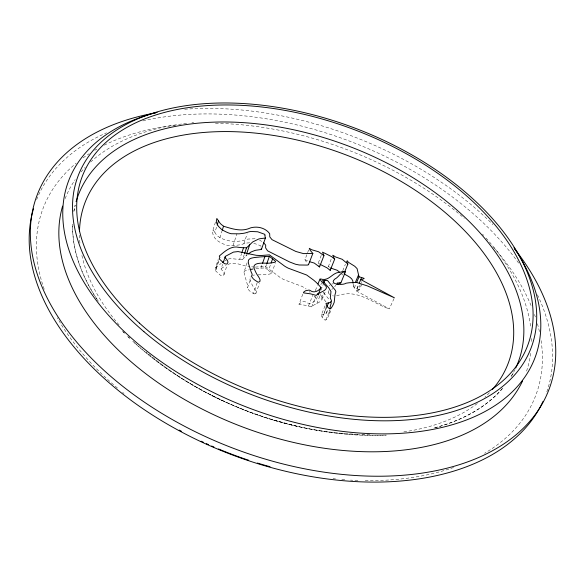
<?xml version="1.0" encoding="UTF-8"?>
<svg xmlns="http://www.w3.org/2000/svg" width="585" height="585" viewBox="0 0 585 585"><rect width="100%" height="100%" fill="white"/><g stroke="black" fill="none" stroke-linecap="round" stroke-linejoin="round"><path stroke-width="0.44" stroke-dasharray="2.92 2.19" d="M72.708 224.172C71.911 251.879 83.011 278.635 98.331 301.238M302.752 294.226L299.03 304.405L306.167 305.392L311.688 306.913C313.158 304.032 322.598 302.591 321.83 298.357A6.625 4.102 21.8 0 0 321.092 297.319L319.717 295.9M329.933 309.904L329.494 313.779L328.426 316.309A64.153 40.131 19.9 0 1 327.607 317.743C325.743 323.074 321.692 318.196 321.355 314.847L325.355 305.012M247.119 262.745L243.96 272.281L246.534 281.692A27.517 17.082 19.9 0 0 247.206 283.864L248.055 285.714A5.053 3.174 18.8 0 1 247.952 286.789L247.843 287.023M218.534 260.734L215.492 270.321A2.04 1.272 17.6 0 0 215.66 270.877L220.64 275.462L222.987 275.901C225.847 273.663 222.505 270.892 221.057 269.085L222.563 264.361M73.878 211.536L75.172 205.13A235.272 141.833 20.8 0 0 73.929 211.068M253.393 293.553A4.329 2.728 19.3 0 0 254.599 293.926C258.687 292.727 252.683 286.628 251.93 284.361A67.334 41.067 21.4 0 1 250.877 282.043L249.788 278.826L250.08 276.807M326.196 306.321L325.662 309.553L326.759 312.185A3.027 1.894 22.3 0 1 326.686 312.946L325.194 314.072L321.355 314.847M329.874 294.452C328.477 293.772 327.571 291.623 329.384 290.833M215.426 222.234L212.764 230.841L212.713 232.859A21.974 13.104 18 0 0 213.174 234.892L214.688 237.883L217.525 240.713A21.257 12.651 17.9 0 0 224.75 244.537L226.315 245.071A7.152 4.3 17.8 0 0 227.558 245.342L235.258 245.422L239.916 244.844A33.206 19.612 17.5 0 0 242.548 244.186L244.735 243.47A18.874 11.422 19 0 1 247.119 242.987L249.663 242.812M317.406 296.493C316.485 301.436 309.97 305.589 305.641 301.977A3.408 2.135 21.4 0 0 304.522 301.567L301.882 301.904L298.92 304.12M308.639 249.956L304.939 259.755L307.3 263.338M255.089 238.746L247.967 239.068A11.02 6.61 18.8 0 0 246.3 239.55C237.261 242.731 225.313 241.868 217.481 235.916A12.534 7.466 17.7 0 1 216.34 234.702L214.878 232.501L216.947 225.861M219.85 237.839L221.949 231.199M215.572 269.992L216.092 269.195A2.106 1.309 17.4 0 0 215.894 268.625L215.499 267.842L218.19 259.433M216.026 269.524L218.724 261.107M233.108 245.422L236.896 233.832M223.989 274.628L227.009 265.385M321.253 255.374L318.035 263.659L318.32 264.566M243.857 243.748L247.155 233.861M228.289 259.096L230.644 258.548L234.761 258.98A46.303 27.451 17.8 0 0 237.378 259.235L239.645 259.36L241.59 253.546M239.645 259.36L242.621 259.418L244.296 254.438M242.621 259.418L245.868 256.091L246.431 254.438M247.477 287.937L250.95 277.904M260.837 268.157L262 264.859M215.499 267.842L221.174 263.367M257.217 282.679L253.393 293.553L250.958 291.995A22.881 14.23 19.6 0 1 249.144 290.489L247.448 288.039A8.877 5.579 19.3 0 1 247.85 287.03M255.857 293.59L259.404 283.571M255.916 268.53L265.312 267.857L266.475 264.559M258.058 274.848L265.034 274.753A45.462 27.29 18.5 0 0 267.681 274.394C268.515 274.094 273.129 273.955 270.928 272.471A44.665 28.095 18.6 0 0 269.985 271.659L268.471 270.409L270.826 263.82M271.667 273.275L275.228 263.389M326.562 313.172L327.827 309.831M244.004 271.901L245.137 270.804L249.4 269.729M308.514 305.977L312.726 295.301M315.469 290.365L317.399 285.48M311.688 306.913L315.922 296.244M320.873 284.69L321.516 283.06M328.309 266.76L331.139 259.25M320.96 290.116L323.227 284.42M316.829 303.637L320.755 293.816M325.918 301.882L321.984 296.646L323.388 292.405M322.138 299.469L325.092 292.134M328.302 292.215L328.96 290.591M322.408 317.194L326.759 306.54M323.776 314.43L326.445 307.878M342.773 270.701L345.384 264.303M325.838 320.039L329.881 310.204M329.494 313.779L331.168 309.706M212.86 230.519L213.43 230.227L214.878 232.501M359.446 289.736L354.291 288.069L353.654 286.482L354.671 284.076M354.291 288.069L355.98 284.069M356.879 288.697L358.576 284.698M394.019 298.569L389.332 308.909L356.345 290.979L358.481 285.209M356.155 290.752L357.011 290.57A12.226 7.408 23.4 0 1 357.793 290.511L361.552 281.707M361.779 284.259L359.402 289.838L357.808 290.511M515.019 369.691L510.8 377.12A235.272 141.833 20.8 0 0 514.149 371.226M334.627 286.708L335.841 285.334M502.354 388.615C484.512 409.156 459.057 421.471 433.09 428.257M221.203 268.559L225.927 265.561M245.868 256.091L247.345 254.68M329.114 285.648L329.684 285.092M332.923 288.5L331.761 289.48M328.265 266.475L329.743 267.265M225.006 260.881L226.227 260.164M227.953 264.53C235.002 260.83 242.483 266.329 249.729 266.621M318.116 263.425L319.761 264.032M336.565 295.725L341.267 294.54A69.659 43.758 24.8 0 1 344.901 293.999C360.974 291.93 374.802 304.112 389.332 308.909M315.586 290.284L316.061 290.299M252.698 275.308L254.504 275.008M331.87 283.988L333.538 283.798M385.559 435.101C293.648 437.777 200.94 403.043 132.883 341.304A235.272 141.833 20.8 0 0 386.466 435.094M255.301 267.096L265.363 266.416L280.5 277.721A29.44 17.747 20.5 0 0 284.127 279.74L302.291 286.482L306.138 289.005M254.555 267.082L250.548 266.716M332.565 295.776L333.516 295.959M296.88 426.282L271.199 419.321M253.78 243.25L260.639 245.722A1.141 0.687 19 0 1 260.932 246.124L260.983 246.504M304.975 259.645L308.668 261.473M212.106 395.614L223.163 400.922M259.586 240.245L261.722 241.386M342.876 275.03L341.698 274.153M265.312 267.857L268.471 270.409M314.152 296.09L316.426 298.942M123.186 331.805L124.481 333.092M128.371 336.938L129.665 338.225M320.339 294.76L321.984 296.646M323.571 292.624L329.669 300.215M353.654 286.482L353.062 283.601M260.99 246.768L260.99 247.053A20.972 12.519 19.8 0 0 260.998 247.192M65.154 198.586A246.329 149.767 20.8 0 1 75.18 179.675M81.044 171.983A246.329 149.767 20.8 0 1 85.081 167.471M90.638 162.016A246.329 149.767 20.8 0 1 187.566 123.274M191.931 122.828A246.329 149.767 20.8 0 1 193.686 122.674M482.515 234.139A246.329 149.767 20.8 0 1 483.7 235.426M486.091 238.095A246.329 149.767 20.8 0 1 530.8 328.156M531.494 338.518A246.329 149.767 20.8 0 1 531.487 342.81M530.683 353.333A246.329 149.767 20.8 0 1 526.061 372.543M184.721 109.241A273.758 167.01 20.8 0 1 492.906 224.589M309.187 291.586A160.158 108.444 17.5 0 1 310.116 292.398M36.643 199.602A272.632 167.493 20.8 0 1 106.528 132.817M142.842 120.927A272.632 167.493 20.8 0 1 519.304 264.069M537.454 294.803A272.632 167.493 20.8 0 1 546.054 394.019M541.074 340.558A263.491 162.827 20.8 0 1 484.636 453.251M453.609 467.495A263.491 162.827 20.8 0 1 363.658 480.577M357.881 480.431A263.491 162.827 20.8 0 1 350.517 480.102M344.74 479.729A263.491 162.827 20.8 0 1 340.587 479.407M335.578 478.947A263.491 162.827 20.8 0 1 333.07 478.691M123.991 393.464A263.491 162.827 20.8 0 1 122.667 392.396M117.446 388.082A263.491 162.827 20.8 0 1 57.286 317.794M44.211 289.253A263.491 162.827 20.8 0 1 76.167 163.215M83.136 157.833A263.491 162.827 20.8 0 1 89.169 153.723M94.755 150.286A263.491 162.827 20.8 0 1 96.905 149.058M104.276 145.153A263.491 162.827 20.8 0 1 177.394 124.971M215.463 123.325A263.491 162.827 20.8 0 1 464.241 218.293M493.718 247.411A263.491 162.827 20.8 0 1 531.253 305.984M534.5 314.43A263.491 162.827 20.8 0 1 535.37 316.975M537.461 323.783A263.491 162.827 20.8 0 1 539.655 332.689M502.603 388.323A235.272 141.833 20.8 0 1 434.889 427.781M129.607 338.232A235.272 141.833 20.8 0 1 127.632 336.302M124.408 333.07A235.272 141.833 20.8 0 1 122.521 331.117M97.739 300.493A235.272 141.833 20.8 0 1 72.628 224.157M489.418 392.747A226.329 137.299 20.8 0 1 484.892 397.186M477.309 403.533A226.329 137.299 20.8 0 1 401.836 432.183M369.844 434.436A226.329 137.299 20.8 0 1 360.36 434.355M357.742 434.275A226.329 137.299 20.8 0 1 145.928 351.724M119.077 324.96A226.329 137.299 20.8 0 1 81.483 253.466M79.933 243.067A226.329 137.299 20.8 0 1 79.48 235.265"/><path stroke-width="0.88" d="M336.88 284.398L340.865 282.899L345.501 271.623L343.139 271.433L339.9 272.288A22.42 13.221 21.6 0 1 338.123 272.5C332.382 273.414 329.18 280.369 322.408 279.381C316.565 277.18 324.507 284.668 325.669 285.911A6.676 4.08 21.7 0 1 326.415 286.95C327.212 291.169 317.699 292.566 316.251 295.418L310.686 293.882L303.498 292.866L303.6 292.186L305.509 290.789L309.012 290.065A3.437 2.121 21.4 0 1 310.145 290.474C313.64 293.524 318.993 291.111 320.982 287.506L316.441 282.584A161.599 107.984 17.6 0 0 313.662 280.149L306.694 275.03L288.383 268.237A29.674 17.63 20.5 0 1 284.727 266.204L269.444 254.877L260.83 255.543L256.193 255.309L238.073 251.565L233.452 252.098L225.547 256.245L223.104 262.68M329.998 309.07L330.035 308.653A66.098 40.548 25 0 1 330.379 305.86L331.212 303.14L330.817 301.897M309.487 261.692L314.233 263.045L319.527 266.943L323.958 255.638L322.503 252.15L326.057 253.861A30.296 17.433 21.6 0 0 328.083 254.87L331.578 256.625L334.569 259.155L332.733 255.236L334.225 256.025A4.753 2.779 21.8 0 0 335.578 256.961L342.181 259.287L347.812 263.974L346.664 261.649L347.241 260.734L348.324 262.241L354.759 266.277L357.084 268.595L359.022 276.859L356.653 282.467L349.603 282.716A70.237 43.517 24.7 0 0 345.954 283.242C342.81 285.575 328.492 284.617 334.774 279.103C338.847 277.231 340.58 271.923 345.486 271.645M319.527 266.943L319.066 265.853M225.006 256.808L224.859 257.327C226.307 259.126 229.708 261.89 226.834 264.127L224.464 263.674L219.433 259.089A2.055 1.265 17.7 0 1 219.265 258.526L219.865 257.415A2.121 1.302 17.5 0 0 219.66 256.844L219.265 256.069C224.45 251.616 231.148 245.451 238.614 247.331A46.668 27.268 17.8 0 0 241.254 247.601L246.526 247.806L252.727 241.919L258.855 238.958A18.757 11.239 19.4 0 1 261.407 238.519L265.341 238.051L265.012 236.289A21.14 12.439 19.9 0 1 264.961 235.579L264.954 235.302M217.203 225.035L218.498 220.881L216.845 218.483L216.318 221.225A22.142 13.024 18.1 0 0 216.786 223.251L218.329 226.241L221.189 229.064A21.418 12.57 17.9 0 0 228.479 232.91L230.059 233.444A7.203 4.27 17.8 0 0 231.309 233.722L239.053 233.839L243.748 233.283A33.469 19.48 17.6 0 0 246.387 232.64L248.588 231.938A19.027 11.349 19 0 1 250.98 231.47L257.685 231.77L264.603 234.256A1.155 0.68 19.1 0 1 264.895 234.658L264.946 235.038M222.212 230.366L223.528 226.219L221.13 224.296A12.636 7.415 17.8 0 1 219.975 223.075L218.498 220.881M241.868 252.713L243.528 247.733M244.574 253.612L246.526 247.806M246.709 253.612L249.788 244.508M248.077 254.051L251.023 252.018L254.906 250.468A18.61 11.312 19.4 0 1 257.444 250.014L261.436 249.451L265.414 237.978M262.577 263.206L264.903 256.596M266.767 263.74L269.4 256.318L274.116 260.12A45.038 27.941 18.7 0 1 275.074 260.932C277.29 262.416 272.647 262.541 271.813 262.833A45.82 27.115 18.6 0 1 269.151 263.177C264.003 263.499 250.014 261.202 254.936 270.372A67.875 40.818 21.4 0 0 256.003 272.683C256.764 274.928 262.84 281.041 258.731 282.219A4.366 2.713 19.3 0 1 257.517 281.846L255.053 280.281A23.071 14.15 19.6 0 1 253.225 278.774L251.506 276.332A8.95 5.55 19.4 0 1 251.908 275.323L252.011 275.082A5.097 3.152 18.8 0 0 252.106 274.014L251.243 272.171A27.744 16.98 19.9 0 1 250.563 269.999C247.477 260.245 245.517 258.087 258.577 257.122A24.731 15.188 19.7 0 1 259.945 256.939L269.4 256.318M271.118 262.994L272.588 258.87M308.544 264.647L312.88 253.32M318.043 283.849L319.973 278.965M318.057 294.862L320.982 287.506M323.878 282.789L324.851 280.354A8.863 5.389 22 0 1 325.801 280.295L327.644 280.639L335.263 290.167L335.878 291.754L335.051 294.46A66.632 40.306 24.9 0 0 334.722 297.246L334.203 302.343L333.136 304.858A64.679 39.897 19.9 0 1 332.324 306.284C330.445 311.6 326.386 306.686 326.02 303.374L329.874 302.62L331.373 301.502A3.049 1.879 22.2 0 0 331.446 300.748L330.306 297.867L330.986 291.571L328.785 287.871L322.489 280.617L324.851 280.354M320.09 264.252L321.633 265.122A30.069 17.557 21.6 0 0 323.644 266.131L327.11 267.879L330.181 270.365L334.737 259.009M327.11 306.24L328.448 302.964M344.638 271.952L347.929 263.945M355.344 282.475L358.378 275.272M359.256 283.096L361.632 277.495L364.192 278.438L362.554 279.301A12.322 7.364 23.3 0 0 361.771 279.352L360.865 279.579L394.385 297.772L367.46 285.941L356.689 282.475M261.436 249.451L261.217 248.537M222.673 262.38L223.836 261.627M337.004 283.162L337.896 282.804M250.716 269.466L252.983 269.012M338.869 282.657L340.865 282.899M323.944 255.66L318.598 251.762L311.542 249.707L309.268 248.325L310.24 250.395L312.821 253.437L303.498 253.619L295.864 251.47L272.01 239.66L269.78 236.867L269.67 233.693C265.787 228.216 258.248 226.161 251.821 227.58A11.108 6.567 18.8 0 0 250.146 228.048C241.444 232.026 232.091 228.823 223.528 226.219M359.022 276.859L361.632 277.495M344.148 273.773C347.548 276.295 353.494 277.831 353.026 283.074M263.557 242.643L265.685 245.13L265.627 247.901L267.579 250.833L289.568 261.941L295.498 264.23L299.213 264.99L307.417 265.085L308.478 264.764L308.302 264.186M339.344 271.901L337.055 270.219L331.088 268.193A4.717 2.801 21.8 0 1 330.598 267.901M317.75 293.714L318.693 294.796M330.181 269.875L330.24 270.255M522.544 380.996A246.329 149.767 20.8 0 1 241.868 426.677A246.329 149.767 20.8 0 1 62.602 206.103M514.537 248.852A273.758 167.01 20.8 0 1 433.054 471.269A273.758 167.01 20.8 0 1 69.966 333.735A273.758 167.01 20.8 0 1 155.603 112.883M542.924 401.551A272.632 167.493 20.8 0 1 231.967 454.794A272.632 167.493 20.8 0 1 33.469 208.801M270.043 466.713A263.491 162.827 20.8 0 1 257.393 463.035M248.735 460.271A263.491 162.827 20.8 0 1 218.483 448.944M213.92 447.006A263.491 162.827 20.8 0 1 211.646 446.011M208.618 444.673A263.491 162.827 20.8 0 1 206.366 443.649M203.368 442.275A263.491 162.827 20.8 0 1 201.13 441.222M181.379 431.255A263.491 162.827 20.8 0 1 179.229 430.085M513.996 247.623A249.4 148.378 20.8 0 1 423.723 430.948A249.4 148.378 20.8 0 1 103.508 309.494A249.4 148.378 20.8 0 1 157.182 112.291M76.101 201.679A235.272 141.833 20.8 0 1 348.177 145.95A235.272 141.833 20.8 0 1 515.692 368.097M79.487 231.441A226.329 137.299 20.8 0 1 346.21 154.988A226.329 137.299 20.8 0 1 492.409 389.471M139.413 323.081A238.212 140.466 20.8 0 0 523.721 354.378A238.212 140.466 20.8 0 0 251.535 106.002A238.212 140.466 20.8 0 0 139.413 323.081M143.91 331.658A242.285 142.937 20.8 0 0 530.003 350.678A242.285 142.937 20.8 0 0 239.908 103.355A242.285 142.937 20.8 0 0 143.91 331.658"/></g></svg>
